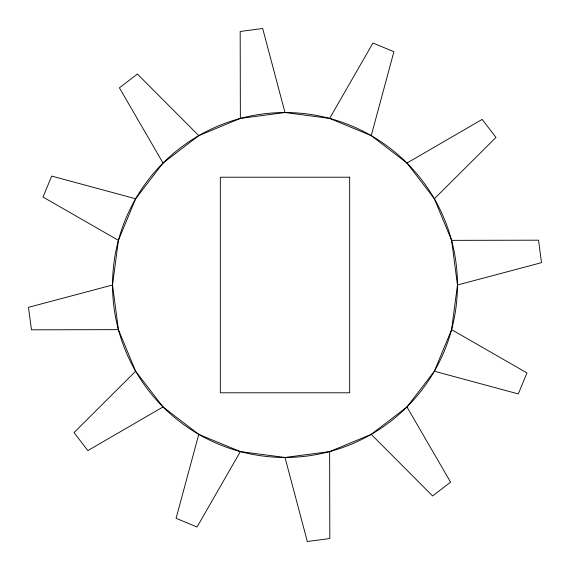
<?xml version="1.0" encoding="UTF-8"?>
<svg xmlns="http://www.w3.org/2000/svg" width="570" height="570" viewBox="0 0 570 570"><rect width="100%" height="100%" fill="white"/><g stroke="black" fill="none" stroke-linecap="round" stroke-linejoin="round"><path stroke-width="0.85" d="M112.539 285L118.41 240.362L135.639 198.766L163.049 163.049L198.766 135.639L240.362 118.41L285 112.539L329.638 118.41L371.234 135.639L406.952 163.049L434.361 198.766L451.59 240.362L457.461 285L451.59 329.638L434.361 371.234L406.952 406.952L371.234 434.361L329.638 451.59L285 457.461L240.362 451.59L198.766 434.361L163.049 406.952L135.639 371.234L118.41 329.638L112.539 285L28.5 307.33L31.464 329.816L118.41 329.638M163.049 163.049L119.415 87.837L137.413 74.029L198.766 135.639A172.461 172.461 0 0 0 198.766 434.361L176.087 518.301L197.049 526.979L240.362 451.59M371.234 135.639L393.913 51.699L372.951 43.021L329.638 118.41M135.639 371.234L74.029 432.587L87.837 450.585L163.049 406.952M434.361 198.766L495.971 137.413L482.163 119.415L406.952 163.049M198.766 434.361A172.461 172.461 0 0 0 457.461 285L541.5 262.67L538.536 240.184L451.59 240.362M135.639 198.766L51.699 176.087L43.021 197.049L118.41 240.362M434.361 371.234L518.301 393.913L526.979 372.951L451.59 329.638M371.234 434.361L432.587 495.971L450.585 482.163L406.952 406.952M285 112.539L262.67 28.5L240.184 31.464L240.362 118.41M285 457.461L307.33 541.5L329.816 538.536L329.638 451.59M198.766 135.639A172.461 172.461 0 0 1 457.461 285M349.674 177.213L220.326 177.213L220.326 392.787L349.674 392.787L349.674 177.213"/></g></svg>
